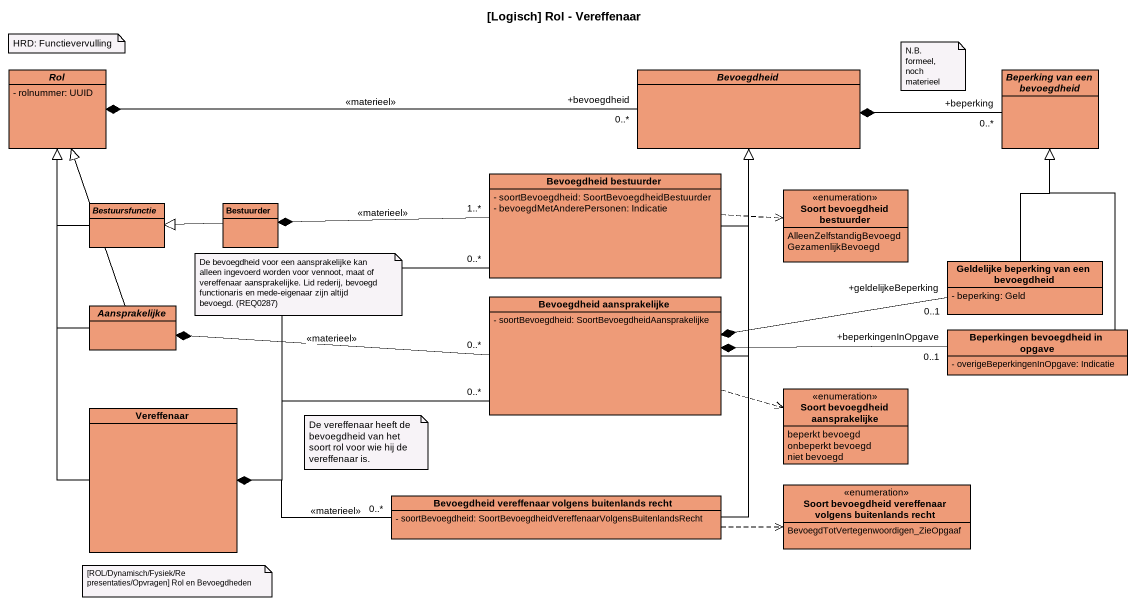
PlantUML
@startuml
title [Logisch] Rol - Vereffenaar
hide circle
hide empty members
skinparam classAttributeIconSize 0
abstract class Rol #EE9B78 {
  - rolnummer: UUID
}
abstract class Bevoegdheid #EE9B78
abstract class "Beperking van een bevoegdheid" as Beperking_van_een #EE9B78
class "Bevoegdheid bestuurder" as Bevoegdheid_bestuurder #EE9B78 {
  - soortBevoegdheid: SoortBevoegdheidBestuurder
  - bevoegdMetAnderePersonen: Indicatie
}
abstract class Bestuursfunctie #EE9B78
class Bestuurder #EE9B78
enum "Soort bevoegdheid bestuurder" as Soort_bevoegdheid_bestuurder #EE9B78 {
  AlleenZelfstandigBevoegd
  GezamenlijkBevoegd
}
class "Geldelijke beperking van een bevoegdheid" as Geldelijke_beperking_van #EE9B78 {
  - beperking: Geld
}
abstract class Aansprakelijke #EE9B78
class "Bevoegdheid aansprakelijke" as Bevoegdheid_aansprakelijke #EE9B78 {
  - soortBevoegdheid: SoortBevoegdheidAansprakelijke
}
class "Beperkingen bevoegdheid in opgave" as Beperkingen_bevoegdheid_in #EE9B78 {
  - overigeBeperkingenInOpgave: Indicatie
}
class Vereffenaar #EE9B78
enum "Soort bevoegdheid aansprakelijke" as Soort_bevoegdheid #EE9B78 {
  beperkt bevoegd
  onbeperkt bevoegd
  niet bevoegd
}
class "Bevoegdheid vereffenaar volgens buitenlands recht" as Bevoegdheid_vereffenaar #EE9B78 {
  - soortBevoegdheid: SoortBevoegdheidVereffenaarVolgensBuitenlandsRecht
}
enum "Soort bevoegdheid vereffenaar volgens buitenlands recht" as Soort_bevoegdheid_2 #EE9B78 {
  BevoegdTotVertegenwoordigen_ZieOpgaaf
}
Bevoegdheid "+bevoegdheid\n0..*" -left-* Rol : <<materieel>>
Beperking_van_een "+beperking\n0..*" -left-* Bevoegdheid
Bevoegdheid_bestuurder -up-|> Bevoegdheid
Bevoegdheid_bestuurder "1..*" -left-* Bestuurder : <<materieel>>
Bevoegdheid_bestuurder .right.> Soort_bevoegdheid_bestuurder
Bevoegdheid_bestuurder "0..*" -left-* Vereffenaar
Bestuursfunctie -up-|> Rol
Bestuurder -left-|> Bestuursfunctie
Geldelijke_beperking_van -up-|> Beperking_van_een
Geldelijke_beperking_van "+geldelijkeBeperking\n0..1" -left-* Bevoegdheid_aansprakelijke
Aansprakelijke -up-|> Rol
Aansprakelijke -up-|> Rol
Bevoegdheid_aansprakelijke -up-|> Bevoegdheid
Bevoegdheid_aansprakelijke "0..*" -left-* Aansprakelijke : <<materieel>>
Bevoegdheid_aansprakelijke "0..*" -left-* Vereffenaar
Bevoegdheid_aansprakelijke .right.> Soort_bevoegdheid
Beperkingen_bevoegdheid_in -up-|> Beperking_van_een
Beperkingen_bevoegdheid_in "+beperkingenInOpgave\n0..1" -left-* Bevoegdheid_aansprakelijke
Vereffenaar -up-|> Rol
Bevoegdheid_vereffenaar -up-|> Bevoegdheid
Bevoegdheid_vereffenaar "0..*" -left-* Vereffenaar : <<materieel>>
Bevoegdheid_vereffenaar .right.> Soort_bevoegdheid_2
note as N1
  HRD: Functievervulling
end note
note as N2
  N.B. formeel, noch materieel
end note
note as N3
  De bevoegdheid voor een aansprakelijke kan alleen ingevoerd worden voor vennoot, maat of vereffenaar aansprakelijke. Lid rederij, bevoegd functionaris en mede-eigenaar zijn altijd bevoegd. (REQ0287)
end note
note as N4
  De vereffenaar heeft de bevoegdheid van het soort rol voor wie hij de vereffenaar is.
end note
note as N5
  [ROL/Dynamisch/Fysiek/Re presentaties/Opvragen] Rol en Bevoegdheden
end note
@enduml
